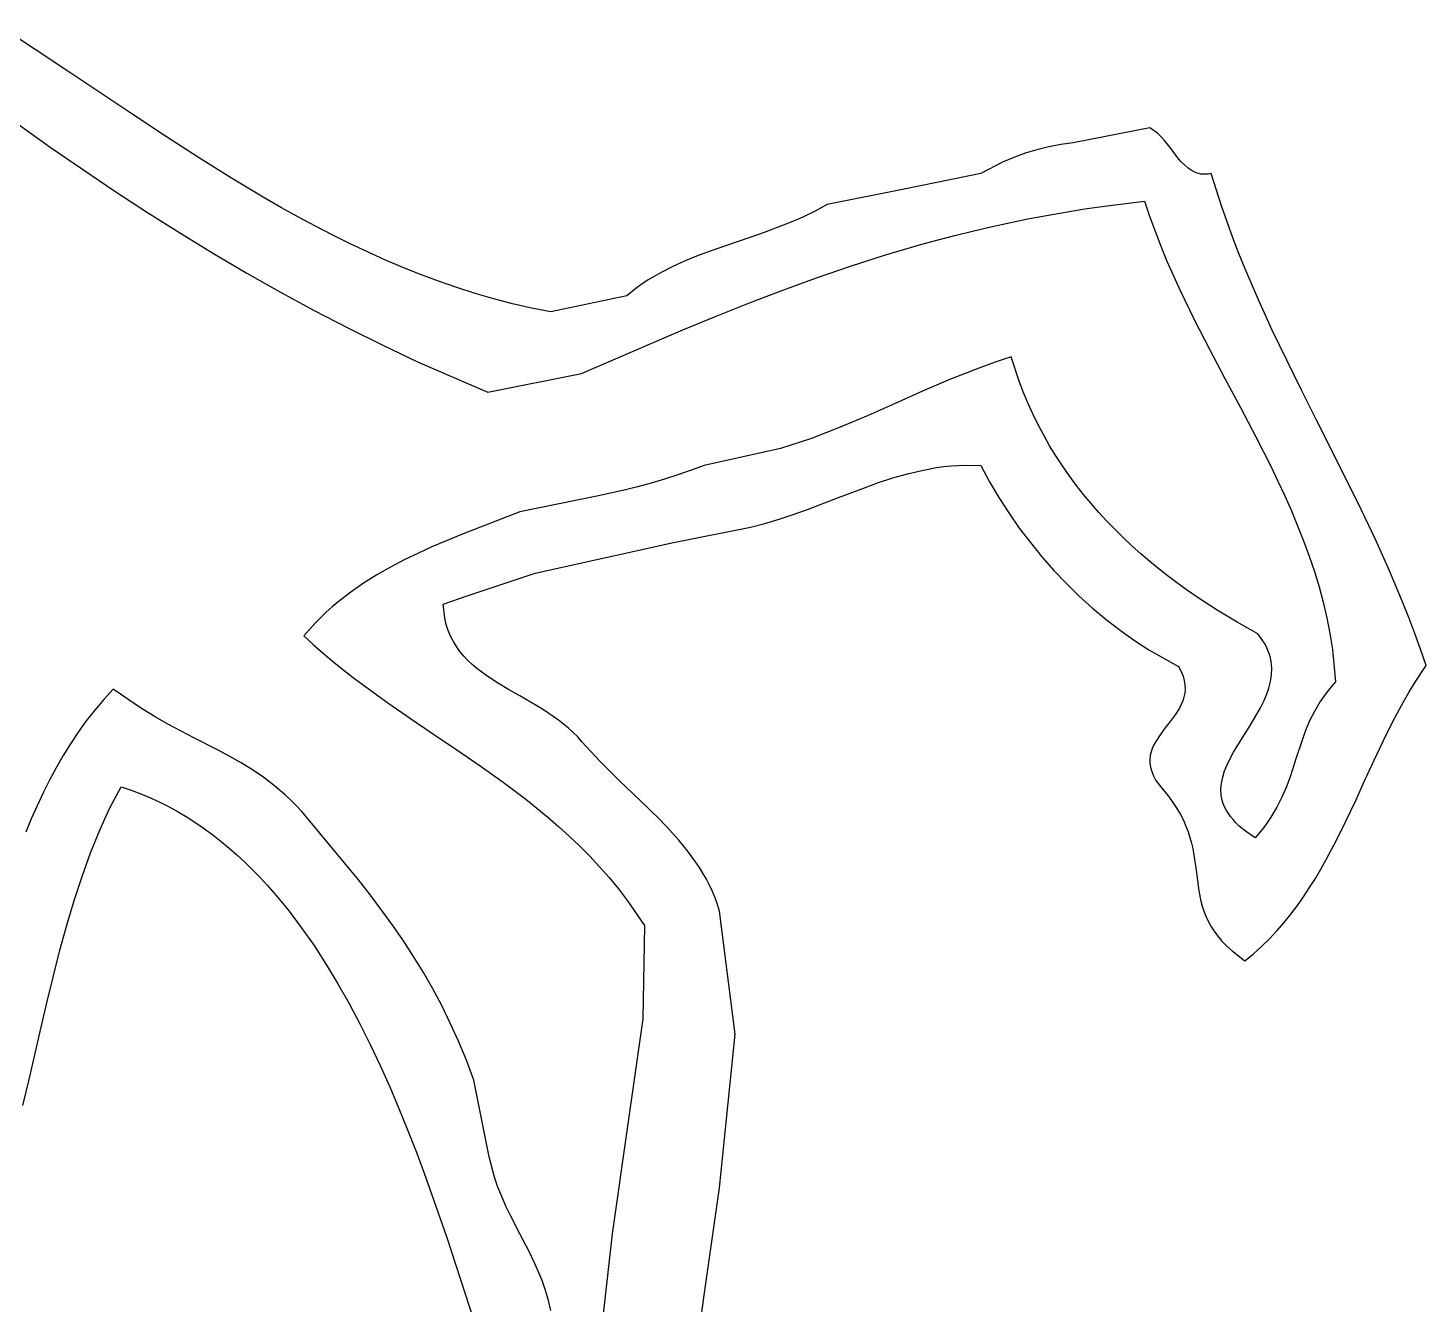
# Model space of a CAD drawing. Extents: x -38.8 to 24, y -17.1 to 3.4.
# Drawn here: x -34.917 to -34.007, y 0.156 to 0.986 of the extents above; entities that cross this region are included whole.
import ezdxf

# ---------------------------------------------------------------- set-up
doc = ezdxf.new("R2010")
doc.units = 0

msp = doc.modelspace()

# ---------------------------------------------------------------- linework, layer by layer
at = {"color": 7, "linetype": 'CONTINUOUS'}
for p, q in [((-34.890824, 0.958219), (-34.933322, 0.986262)), ((-34.84842, 0.929841), (-34.890824, 0.958219)), ((-34.827144, 0.915799), (-34.84842, 0.929841)), ((-34.923089, 0.923564), (-34.902214, 0.908763)), ((-34.186501, 0.921313), (-34.236435, 0.911447)), ((-34.18139, 0.91778), (-34.186501, 0.921313)), ((-34.805761, 0.902001), (-34.827144, 0.915799)), ((-34.244336, 0.910413), (-34.252167, 0.908946)), ((-34.236435, 0.911447), (-34.244336, 0.910413)), ((-34.17906, 0.915504), (-34.18139, 0.91778)), ((-34.176836, 0.912989), (-34.17906, 0.915504)), ((-34.172575, 0.90754), (-34.176836, 0.912989)), ((-34.902214, 0.908763), (-34.88122, 0.894262)), ((-34.784227, 0.888555), (-34.805761, 0.902001)), ((-34.275018, 0.902015), (-34.282346, 0.898887)), ((-34.267531, 0.904739), (-34.275018, 0.902015)), ((-34.259906, 0.907052), (-34.267531, 0.904739)), ((-34.252167, 0.908946), (-34.259906, 0.907052)), ((-34.168344, 0.902036), (-34.172575, 0.90754)), ((-34.166157, 0.899451), (-34.168344, 0.902036)), ((-34.88122, 0.894262), (-34.860102, 0.880076)), ((-34.282346, 0.898887), (-34.296435, 0.891447)), ((-34.163878, 0.897077), (-34.166157, 0.899451)), ((-34.161476, 0.89499), (-34.163878, 0.897077)), ((-34.158916, 0.893265), (-34.161476, 0.89499)), ((-34.156165, 0.891977), (-34.158916, 0.893265)), ((-34.154708, 0.89152), (-34.156165, 0.891977)), ((-34.762499, 0.875572), (-34.784227, 0.888555)), ((-34.296435, 0.891447), (-34.346435, 0.881447)), ((-34.153192, 0.891201), (-34.154708, 0.89152)), ((-34.151611, 0.891028), (-34.153192, 0.891201)), ((-34.149962, 0.891012), (-34.151611, 0.891028)), ((-34.148241, 0.891161), (-34.149962, 0.891012)), ((-34.146444, 0.891485), (-34.148241, 0.891161)), ((-34.139788, 0.870426), (-34.146444, 0.891485)), ((-34.860102, 0.880076), (-34.83885, 0.86622)), ((-34.751548, 0.869287), (-34.762499, 0.875572)), ((-34.346435, 0.881447), (-34.396435, 0.871447)), ((-34.83885, 0.86622), (-34.817457, 0.852709)), ((-34.740532, 0.86316), (-34.751548, 0.869287)), ((-34.404216, 0.867132), (-34.412252, 0.863218)), ((-34.396435, 0.871447), (-34.404216, 0.867132)), ((-34.253667, 0.864278), (-34.241259, 0.86645)), ((-34.241259, 0.86645), (-34.228678, 0.868463)), ((-34.228678, 0.868463), (-34.215916, 0.870315)), ((-34.215916, 0.870315), (-34.189812, 0.873515)), ((-34.189812, 0.873515), (-34.186583, 0.863688)), ((-34.136175, 0.860048), (-34.139788, 0.870426)), ((-34.729446, 0.857202), (-34.740532, 0.86316)), ((-34.718283, 0.851428), (-34.729446, 0.857202)), ((-34.428916, 0.856319), (-34.437455, 0.853197)), ((-34.4205, 0.859636), (-34.428916, 0.856319)), ((-34.412252, 0.863218), (-34.4205, 0.859636)), ((-34.301758, 0.8541), (-34.289949, 0.85686)), ((-34.289949, 0.85686), (-34.278003, 0.85948)), ((-34.278003, 0.85948), (-34.265913, 0.861954)), ((-34.265913, 0.861954), (-34.253667, 0.864278)), ((-34.186583, 0.863688), (-34.183067, 0.853918)), ((-34.132387, 0.849761), (-34.136175, 0.860048)), ((-34.817457, 0.852709), (-34.795917, 0.839558)), ((-34.70704, 0.845852), (-34.718283, 0.851428)), ((-34.446073, 0.8502), (-34.463372, 0.844309)), ((-34.437455, 0.853197), (-34.446073, 0.8502)), ((-34.336458, 0.845017), (-34.325004, 0.848175)), ((-34.325004, 0.848175), (-34.31344, 0.851204)), ((-34.31344, 0.851204), (-34.301758, 0.8541)), ((-34.183067, 0.853918), (-34.179288, 0.8442)), ((-34.128437, 0.839559), (-34.132387, 0.849761)), ((-34.795917, 0.839558), (-34.774221, 0.826783)), ((-34.69571, 0.840486), (-34.70704, 0.845852)), ((-34.684287, 0.835346), (-34.69571, 0.840486)), ((-34.480458, 0.838096), (-34.488811, 0.834696)), ((-34.471963, 0.841278), (-34.480458, 0.838096)), ((-34.463372, 0.844309), (-34.471963, 0.841278)), ((-34.381361, 0.831191), (-34.359074, 0.838335)), ((-34.359074, 0.838335), (-34.336458, 0.845017)), ((-34.179288, 0.8442), (-34.175272, 0.834527)), ((-34.124339, 0.829435), (-34.128437, 0.839559)), ((-34.672767, 0.830444), (-34.684287, 0.835346)), ((-34.661144, 0.825793), (-34.672767, 0.830444)), ((-34.49698, 0.831009), (-34.504918, 0.826965)), ((-34.488811, 0.834696), (-34.49698, 0.831009)), ((-34.40339, 0.823618), (-34.381361, 0.831191)), ((-34.175272, 0.834527), (-34.171041, 0.824894)), ((-34.115745, 0.809394), (-34.124339, 0.829435)), ((-34.774221, 0.826783), (-34.752363, 0.814398)), ((-34.649412, 0.821409), (-34.661144, 0.825793)), ((-34.637566, 0.817304), (-34.649412, 0.821409)), ((-34.5163, 0.820082), (-34.519931, 0.817534)), ((-34.512584, 0.822497), (-34.5163, 0.820082)), ((-34.504918, 0.826965), (-34.512584, 0.822497)), ((-34.425234, 0.81565), (-34.40339, 0.823618)), ((-34.171041, 0.824894), (-34.166622, 0.815297)), ((-34.752363, 0.814398), (-34.730335, 0.802419)), ((-34.6256, 0.813492), (-34.637566, 0.817304)), ((-34.61351, 0.809987), (-34.6256, 0.813492)), ((-34.601289, 0.806802), (-34.61351, 0.809987)), ((-34.526917, 0.812009), (-34.576435, 0.801447)), ((-34.519931, 0.817534), (-34.526917, 0.812009)), ((-34.446965, 0.807322), (-34.425234, 0.81565)), ((-34.166622, 0.815297), (-34.157315, 0.796188)), ((-34.730335, 0.802419), (-34.70813, 0.79086)), ((-34.588933, 0.80395), (-34.601289, 0.806802)), ((-34.576435, 0.801447), (-34.588933, 0.80395)), ((-34.468654, 0.798666), (-34.446965, 0.807322)), ((-34.106707, 0.789584), (-34.115745, 0.809394)), ((-34.490373, 0.789717), (-34.468654, 0.798666)), ((-34.157315, 0.796188), (-34.147545, 0.777156)), ((-34.70813, 0.79086), (-34.685739, 0.779736)), ((-34.512195, 0.780508), (-34.490373, 0.789717)), ((-34.097324, 0.769951), (-34.106707, 0.789584)), ((-34.685739, 0.779736), (-34.663157, 0.769064)), ((-34.556435, 0.761447), (-34.512195, 0.780508)), ((-34.147545, 0.777156), (-34.13751, 0.75816)), ((-34.663157, 0.769064), (-34.617386, 0.74913)), ((-34.297054, 0.765163), (-34.306734, 0.761438)), ((-34.287057, 0.768771), (-34.297054, 0.765163)), ((-34.27669, 0.772241), (-34.287057, 0.768771)), ((-34.271751, 0.756934), (-34.27669, 0.772241)), ((-34.087697, 0.750439), (-34.097324, 0.769951)), ((-34.617386, 0.74913), (-34.556435, 0.761447)), ((-34.316147, 0.757618), (-34.334373, 0.749785)), ((-34.306734, 0.761438), (-34.316147, 0.757618)), ((-34.268937, 0.749494), (-34.271751, 0.756934)), ((-34.13751, 0.75816), (-34.127405, 0.739155)), ((-34.334373, 0.749785), (-34.352141, 0.741842)), ((-34.265901, 0.742194), (-34.268937, 0.749494)), ((-34.077926, 0.730996), (-34.087697, 0.750439)), ((-34.352141, 0.741842), (-34.369857, 0.733968)), ((-34.26265, 0.735034), (-34.265901, 0.742194)), ((-34.127405, 0.739155), (-34.117426, 0.720101)), ((-34.369857, 0.733968), (-34.387929, 0.726341)), ((-34.25919, 0.728014), (-34.26265, 0.735034)), ((-34.058355, 0.692096), (-34.077926, 0.730996)), ((-34.406762, 0.719138), (-34.426764, 0.71254)), ((-34.397225, 0.722675), (-34.406762, 0.719138)), ((-34.387929, 0.726341), (-34.397225, 0.722675)), ((-34.255526, 0.721132), (-34.25919, 0.728014)), ((-34.251666, 0.714389), (-34.255526, 0.721132)), ((-34.117426, 0.720101), (-34.10777, 0.700955)), ((-34.426764, 0.71254), (-34.476435, 0.701447)), ((-34.247616, 0.707782), (-34.251666, 0.714389)), ((-34.476435, 0.701447), (-34.485007, 0.698362)), ((-34.325381, 0.700087), (-34.320616, 0.700743)), ((-34.320616, 0.700743), (-34.315832, 0.701241)), ((-34.315832, 0.701241), (-34.311028, 0.701568)), ((-34.311028, 0.701568), (-34.306202, 0.701714)), ((-34.306202, 0.701714), (-34.296484, 0.701422)), ((-34.296484, 0.701422), (-34.290798, 0.690915)), ((-34.243381, 0.701312), (-34.247616, 0.707782)), ((-34.238968, 0.694978), (-34.243381, 0.701312)), ((-34.10777, 0.700955), (-34.103124, 0.691333)), ((-34.502319, 0.692689), (-34.511053, 0.690102)), ((-34.493636, 0.695442), (-34.502319, 0.692689)), ((-34.485007, 0.698362), (-34.493636, 0.695442)), ((-34.362962, 0.690347), (-34.35364, 0.693382)), ((-34.35364, 0.693382), (-34.344276, 0.696073)), ((-34.344276, 0.696073), (-34.334859, 0.698336)), ((-34.334859, 0.698336), (-34.325381, 0.700087)), ((-34.234383, 0.688778), (-34.238968, 0.694978)), ((-34.048756, 0.67253), (-34.058355, 0.692096)), ((-34.528661, 0.685435), (-34.546435, 0.681447)), ((-34.519834, 0.687684), (-34.528661, 0.685435)), ((-34.511053, 0.690102), (-34.519834, 0.687684)), ((-34.390759, 0.680021), (-34.372249, 0.687053)), ((-34.372249, 0.687053), (-34.362962, 0.690347)), ((-34.290798, 0.690915), (-34.28471, 0.680633)), ((-34.229632, 0.682713), (-34.234383, 0.688778)), ((-34.224722, 0.676781), (-34.229632, 0.682713)), ((-34.103124, 0.691333), (-34.098632, 0.681673)), ((-34.546435, 0.681447), (-34.596435, 0.671447)), ((-34.409244, 0.67296), (-34.390759, 0.680021)), ((-34.28471, 0.680633), (-34.278237, 0.670595)), ((-34.219658, 0.670982), (-34.224722, 0.676781)), ((-34.098632, 0.681673), (-34.094319, 0.671968)), ((-34.596435, 0.671447), (-34.634405, 0.656532)), ((-34.437087, 0.663789), (-34.427778, 0.666544)), ((-34.427778, 0.666544), (-34.4185, 0.66963)), ((-34.4185, 0.66963), (-34.409244, 0.67296)), ((-34.278237, 0.670595), (-34.2714, 0.660819)), ((-34.214447, 0.665315), (-34.219658, 0.670982)), ((-34.209096, 0.659779), (-34.214447, 0.665315)), ((-34.094319, 0.671968), (-34.090209, 0.662214)), ((-34.039416, 0.652816), (-34.048756, 0.67253)), ((-34.634405, 0.656532), (-34.643871, 0.652675)), ((-34.496435, 0.651447), (-34.446435, 0.661447)), ((-34.446435, 0.661447), (-34.437087, 0.663789)), ((-34.2714, 0.660819), (-34.264215, 0.651323)), ((-34.20361, 0.654374), (-34.209096, 0.659779)), ((-34.090209, 0.662214), (-34.086326, 0.652405)), ((-34.653269, 0.648675), (-34.662569, 0.644486)), ((-34.643871, 0.652675), (-34.653269, 0.648675)), ((-34.586435, 0.631447), (-34.496435, 0.651447)), ((-34.264215, 0.651323), (-34.256703, 0.642127)), ((-34.197995, 0.649099), (-34.20361, 0.654374)), ((-34.192258, 0.643952), (-34.197995, 0.649099)), ((-34.086326, 0.652405), (-34.082696, 0.642535)), ((-34.030434, 0.632897), (-34.039416, 0.652816)), ((-34.671744, 0.640062), (-34.680763, 0.635358)), ((-34.662569, 0.644486), (-34.671744, 0.640062)), ((-34.256703, 0.642127), (-34.248882, 0.63325)), ((-34.186405, 0.638934), (-34.192258, 0.643952)), ((-34.180443, 0.634044), (-34.186405, 0.638934)), ((-34.082696, 0.642535), (-34.079343, 0.6326)), ((-34.689598, 0.630328), (-34.698221, 0.624925)), ((-34.680763, 0.635358), (-34.689598, 0.630328)), ((-34.630179, 0.616877), (-34.586435, 0.631447)), ((-34.248882, 0.63325), (-34.24077, 0.624708)), ((-34.174376, 0.62928), (-34.180443, 0.634044)), ((-34.168213, 0.624643), (-34.174376, 0.62928)), ((-34.079343, 0.6326), (-34.07629, 0.622594)), ((-34.021912, 0.612721), (-34.030434, 0.632897)), ((-34.706601, 0.619105), (-34.714711, 0.61282)), ((-34.698221, 0.624925), (-34.706601, 0.619105)), ((-34.24077, 0.624708), (-34.232387, 0.616522)), ((-34.161958, 0.620131), (-34.168213, 0.624643)), ((-34.155618, 0.615743), (-34.161958, 0.620131)), ((-34.07629, 0.622594), (-34.073564, 0.612512)), ((-34.714711, 0.61282), (-34.718655, 0.60949)), ((-34.646391, 0.611321), (-34.630179, 0.616877)), ((-34.645375, 0.60223), (-34.646391, 0.611321)), ((-34.232387, 0.616522), (-34.223751, 0.60871)), ((-34.142708, 0.60734), (-34.155618, 0.615743)), ((-34.073564, 0.612512), (-34.071187, 0.602349)), ((-34.017854, 0.602519), (-34.021912, 0.612721)), ((-34.726305, 0.602424), (-34.730003, 0.598677)), ((-34.722521, 0.606026), (-34.726305, 0.602424)), ((-34.718655, 0.60949), (-34.722521, 0.606026)), ((-34.644397, 0.598063), (-34.645375, 0.60223)), ((-34.223751, 0.60871), (-34.21488, 0.601291)), ((-34.21488, 0.601291), (-34.205794, 0.594283)), ((-34.129533, 0.599426), (-34.142708, 0.60734)), ((-34.071187, 0.602349), (-34.069186, 0.592098)), ((-34.013949, 0.592232), (-34.017854, 0.602519)), ((-34.730003, 0.598677), (-34.737127, 0.590726)), ((-34.643127, 0.594129), (-34.644397, 0.598063)), ((-34.641582, 0.590415), (-34.643127, 0.594129)), ((-34.205794, 0.594283), (-34.196512, 0.587705)), ((-34.116143, 0.591995), (-34.129533, 0.599426)), ((-34.112819, 0.587441), (-34.116143, 0.591995)), ((-34.069186, 0.592098), (-34.067584, 0.581756)), ((-34.010209, 0.581854), (-34.013949, 0.592232)), ((-34.737127, 0.590726), (-34.730815, 0.584837)), ((-34.730815, 0.584837), (-34.724323, 0.579098)), ((-34.639778, 0.586906), (-34.641582, 0.590415)), ((-34.637732, 0.583589), (-34.639778, 0.586906)), ((-34.63546, 0.580449), (-34.637732, 0.583589)), ((-34.196512, 0.587705), (-34.187051, 0.581575)), ((-34.111465, 0.585178), (-34.112819, 0.587441)), ((-34.110307, 0.582924), (-34.111465, 0.585178)), ((-34.109336, 0.58068), (-34.110307, 0.582924)), ((-34.724323, 0.579098), (-34.717665, 0.573494)), ((-34.717665, 0.573494), (-34.710856, 0.56801)), ((-34.632979, 0.577472), (-34.63546, 0.580449)), ((-34.630305, 0.574645), (-34.632979, 0.577472)), ((-34.627455, 0.571953), (-34.630305, 0.574645)), ((-34.187051, 0.581575), (-34.167671, 0.570735)), ((-34.108546, 0.578444), (-34.109336, 0.58068)), ((-34.107929, 0.576218), (-34.108546, 0.578444)), ((-34.107478, 0.574), (-34.107929, 0.576218)), ((-34.107185, 0.57179), (-34.107478, 0.574)), ((-34.067584, 0.581756), (-34.065675, 0.560773)), ((-34.006646, 0.571377), (-34.010209, 0.581854)), ((-34.710856, 0.56801), (-34.703909, 0.562631)), ((-34.624445, 0.569382), (-34.627455, 0.571953)), ((-34.621292, 0.566918), (-34.624445, 0.569382)), ((-34.618012, 0.564547), (-34.621292, 0.566918)), ((-34.611137, 0.560027), (-34.618012, 0.564547)), ((-34.167671, 0.570735), (-34.166016, 0.567529)), ((-34.166016, 0.567529), (-34.164802, 0.564457)), ((-34.164802, 0.564457), (-34.163999, 0.56151)), ((-34.107834, 0.560867), (-34.107181, 0.565212)), ((-34.107043, 0.569589), (-34.107185, 0.57179)), ((-34.107181, 0.565212), (-34.107043, 0.569589)), ((-34.014252, 0.559781), (-34.006646, 0.571377)), ((-34.861143, 0.555961), (-34.867294, 0.549273)), ((-34.8427, 0.543243), (-34.861143, 0.555961)), ((-34.703909, 0.562631), (-34.696839, 0.557341)), ((-34.696839, 0.557341), (-34.682383, 0.546972)), ((-34.603952, 0.555711), (-34.611137, 0.560027)), ((-34.59659, 0.551486), (-34.603952, 0.555711)), ((-34.163999, 0.56151), (-34.163574, 0.558678)), ((-34.163496, 0.555954), (-34.163735, 0.553329)), ((-34.163574, 0.558678), (-34.163496, 0.555954)), ((-34.110446, 0.552268), (-34.108942, 0.556553)), ((-34.108942, 0.556553), (-34.107834, 0.560867)), ((-34.068475, 0.557495), (-34.071042, 0.554246)), ((-34.065675, 0.560773), (-34.068475, 0.557495)), ((-34.017847, 0.553804), (-34.014252, 0.559781)), ((-34.867294, 0.549273), (-34.873148, 0.54236)), ((-34.682383, 0.546972), (-34.6676, 0.536781)), ((-34.589182, 0.54724), (-34.59659, 0.551486)), ((-34.58186, 0.54286), (-34.589182, 0.54724)), ((-34.165033, 0.548336), (-34.16603, 0.545951)), ((-34.164257, 0.550792), (-34.165033, 0.548336)), ((-34.163735, 0.553329), (-34.164257, 0.550792)), ((-34.114403, 0.543783), (-34.112286, 0.548012)), ((-34.112286, 0.548012), (-34.110446, 0.552268)), ((-34.075541, 0.547824), (-34.079299, 0.54149)), ((-34.073392, 0.551023), (-34.075541, 0.547824)), ((-34.071042, 0.554246), (-34.073392, 0.551023)), ((-34.027964, 0.535287), (-34.021322, 0.547722)), ((-34.021322, 0.547722), (-34.017847, 0.553804)), ((-34.873148, 0.54236), (-34.878718, 0.535232)), ((-34.833862, 0.537862), (-34.8427, 0.543243)), ((-34.825261, 0.532982), (-34.833862, 0.537862)), ((-34.574756, 0.538233), (-34.58186, 0.54286)), ((-34.571327, 0.535792), (-34.574756, 0.538233)), ((-34.170035, 0.539136), (-34.173236, 0.534787)), ((-34.167217, 0.543629), (-34.170035, 0.539136)), ((-34.16603, 0.545951), (-34.167217, 0.543629)), ((-34.121825, 0.531248), (-34.116738, 0.53958)), ((-34.116738, 0.53958), (-34.114403, 0.543783)), ((-34.079299, 0.54149), (-34.082441, 0.535227)), ((-34.884016, 0.527898), (-34.889055, 0.520367)), ((-34.878718, 0.535232), (-34.884016, 0.527898)), ((-34.816881, 0.528491), (-34.825261, 0.532982)), ((-34.808709, 0.524277), (-34.816881, 0.528491)), ((-34.6676, 0.536781), (-34.652603, 0.526648)), ((-34.568002, 0.533248), (-34.571327, 0.535792)), ((-34.564797, 0.530585), (-34.568002, 0.533248)), ((-34.561729, 0.527791), (-34.564797, 0.530585)), ((-34.176568, 0.530509), (-34.17978, 0.526232)), ((-34.173236, 0.534787), (-34.176568, 0.530509)), ((-34.127071, 0.523007), (-34.121825, 0.531248)), ((-34.085093, 0.529016), (-34.08738, 0.522841)), ((-34.082441, 0.535227), (-34.085093, 0.529016)), ((-34.034287, 0.522564), (-34.027964, 0.535287)), ((-34.889055, 0.520367), (-34.893847, 0.512648)), ((-34.792928, 0.516224), (-34.808709, 0.524277)), ((-34.652603, 0.526648), (-34.637503, 0.516453)), ((-34.558815, 0.524851), (-34.561729, 0.527791)), ((-34.55607, 0.521751), (-34.558815, 0.524851)), ((-34.544312, 0.508779), (-34.55607, 0.521751)), ((-34.183819, 0.519661), (-34.184833, 0.517394)), ((-34.182618, 0.521884), (-34.183819, 0.519661)), ((-34.17978, 0.526232), (-34.182618, 0.521884)), ((-34.132001, 0.514847), (-34.127071, 0.523007)), ((-34.08738, 0.522841), (-34.091362, 0.510528)), ((-34.040399, 0.50964), (-34.034287, 0.522564)), ((-34.893847, 0.512648), (-34.898403, 0.504749)), ((-34.785291, 0.512161), (-34.792928, 0.516224)), ((-34.777803, 0.507922), (-34.785291, 0.512161)), ((-34.637503, 0.516453), (-34.622412, 0.506077)), ((-34.186172, 0.51269), (-34.186435, 0.510235)), ((-34.186435, 0.510235), (-34.186384, 0.507701)), ((-34.185628, 0.515073), (-34.186172, 0.51269)), ((-34.184833, 0.517394), (-34.185628, 0.515073)), ((-34.136142, 0.506759), (-34.1342, 0.510794)), ((-34.1342, 0.510794), (-34.132001, 0.514847)), ((-34.091362, 0.510528), (-34.093309, 0.504355)), ((-34.046407, 0.496602), (-34.040399, 0.50964)), ((-34.898403, 0.504749), (-34.902736, 0.49668)), ((-34.77045, 0.503396), (-34.777803, 0.507922)), ((-34.763217, 0.498468), (-34.77045, 0.503396)), ((-34.622412, 0.506077), (-34.607442, 0.495397)), ((-34.538022, 0.502462), (-34.544312, 0.508779)), ((-34.531554, 0.496207), (-34.538022, 0.502462)), ((-34.186384, 0.507701), (-34.185988, 0.505077)), ((-34.185988, 0.505077), (-34.185216, 0.502356)), ((-34.185216, 0.502356), (-34.184037, 0.499527)), ((-34.139019, 0.498733), (-34.137768, 0.502739)), ((-34.137768, 0.502739), (-34.136142, 0.506759)), ((-34.093309, 0.504355), (-34.095394, 0.498149)), ((-34.902736, 0.49668), (-34.906859, 0.488449)), ((-34.863301, 0.47862), (-34.856108, 0.492468)), ((-34.856108, 0.492468), (-34.849601, 0.490251)), ((-34.75609, 0.493027), (-34.763217, 0.498468)), ((-34.749054, 0.48696), (-34.75609, 0.493027)), ((-34.607442, 0.495397), (-34.592705, 0.484295)), ((-34.518376, 0.483719), (-34.531554, 0.496207)), ((-34.184037, 0.499527), (-34.182418, 0.496583)), ((-34.182418, 0.496583), (-34.177738, 0.490311)), ((-34.140157, 0.490761), (-34.139835, 0.494741)), ((-34.139835, 0.494741), (-34.139019, 0.498733)), ((-34.097742, 0.49189), (-34.100479, 0.485563)), ((-34.095394, 0.498149), (-34.097742, 0.49189)), ((-34.052419, 0.483536), (-34.046407, 0.496602)), ((-34.906859, 0.488449), (-34.910783, 0.480066)), ((-34.849601, 0.490251), (-34.843217, 0.487815)), ((-34.843217, 0.487815), (-34.836954, 0.485165)), ((-34.836954, 0.485165), (-34.83081, 0.482306)), ((-34.745565, 0.483656), (-34.749054, 0.48696)), ((-34.742094, 0.480153), (-34.745565, 0.483656)), ((-34.592705, 0.484295), (-34.585459, 0.478548)), ((-34.51181, 0.477407), (-34.518376, 0.483719)), ((-34.177738, 0.490311), (-34.17438, 0.486252)), ((-34.17438, 0.486252), (-34.171419, 0.482254)), ((-34.139925, 0.486792), (-34.140157, 0.490761)), ((-34.139584, 0.484811), (-34.139925, 0.486792)), ((-34.139081, 0.482833), (-34.139584, 0.484811)), ((-34.138411, 0.480856), (-34.139081, 0.482833)), ((-34.100479, 0.485563), (-34.103731, 0.47915)), ((-34.058545, 0.470531), (-34.052419, 0.483536)), ((-34.910783, 0.480066), (-34.914521, 0.471539)), ((-34.866663, 0.47149), (-34.863301, 0.47862)), ((-34.83081, 0.482306), (-34.824784, 0.479243)), ((-34.824784, 0.479243), (-34.818874, 0.475981)), ((-34.818874, 0.475981), (-34.813078, 0.472525)), ((-34.738639, 0.476437), (-34.742094, 0.480153)), ((-34.735197, 0.472494), (-34.738639, 0.476437)), ((-34.585459, 0.478548), (-34.578313, 0.47265)), ((-34.505356, 0.470998), (-34.51181, 0.477407)), ((-34.171419, 0.482254), (-34.168825, 0.478313)), ((-34.168825, 0.478313), (-34.166569, 0.474428)), ((-34.166569, 0.474428), (-34.164624, 0.470597)), ((-34.137565, 0.478882), (-34.138411, 0.480856)), ((-34.136537, 0.47691), (-34.137565, 0.478882)), ((-34.135318, 0.474939), (-34.136537, 0.47691)), ((-34.133902, 0.47297), (-34.135318, 0.474939)), ((-34.103731, 0.47915), (-34.107623, 0.472633)), ((-34.914521, 0.471539), (-34.918084, 0.462877)), ((-34.872961, 0.456851), (-34.869881, 0.464232)), ((-34.869881, 0.464232), (-34.866663, 0.47149)), ((-34.813078, 0.472525), (-34.807395, 0.468881)), ((-34.807395, 0.468881), (-34.801824, 0.465053)), ((-34.801824, 0.465053), (-34.796361, 0.461046)), ((-34.701401, 0.431629), (-34.735197, 0.472494)), ((-34.578313, 0.47265), (-34.571282, 0.466586)), ((-34.571282, 0.466586), (-34.564378, 0.460342)), ((-34.499086, 0.464451), (-34.505356, 0.470998)), ((-34.493073, 0.457727), (-34.499086, 0.464451)), ((-34.164624, 0.470597), (-34.16296, 0.466817)), ((-34.16296, 0.466817), (-34.161548, 0.463086)), ((-34.13228, 0.471002), (-34.133902, 0.47297)), ((-34.130446, 0.469036), (-34.13228, 0.471002)), ((-34.128392, 0.467071), (-34.130446, 0.469036)), ((-34.126111, 0.465107), (-34.128392, 0.467071)), ((-34.123595, 0.463143), (-34.126111, 0.465107)), ((-34.11228, 0.465995), (-34.11783, 0.459218)), ((-34.109848, 0.46933), (-34.11228, 0.465995)), ((-34.107623, 0.472633), (-34.109848, 0.46933)), ((-34.064891, 0.457672), (-34.058545, 0.470531)), ((-34.875911, 0.449354), (-34.872961, 0.456851)), ((-34.796361, 0.461046), (-34.791007, 0.456866)), ((-34.791007, 0.456866), (-34.785759, 0.452517)), ((-34.564378, 0.460342), (-34.557617, 0.453901)), ((-34.487389, 0.450787), (-34.493073, 0.457727)), ((-34.161548, 0.463086), (-34.160361, 0.459402)), ((-34.160361, 0.459402), (-34.159369, 0.455762)), ((-34.159369, 0.455762), (-34.158544, 0.452164)), ((-34.11783, 0.459218), (-34.123595, 0.463143)), ((-34.071566, 0.445046), (-34.064891, 0.457672)), ((-34.881457, 0.434039), (-34.875911, 0.449354)), ((-34.785759, 0.452517), (-34.780616, 0.448005)), ((-34.780616, 0.448005), (-34.775575, 0.443335)), ((-34.557617, 0.453901), (-34.551011, 0.44725)), ((-34.551011, 0.44725), (-34.544576, 0.440372)), ((-34.482106, 0.44359), (-34.487389, 0.450787)), ((-34.158544, 0.452164), (-34.15728, 0.445086)), ((-34.775575, 0.443335), (-34.770636, 0.438512)), ((-34.770636, 0.438512), (-34.765796, 0.433541)), ((-34.544576, 0.440372), (-34.538325, 0.433253)), ((-34.479638, 0.439883), (-34.482106, 0.44359)), ((-34.477297, 0.436097), (-34.479638, 0.439883)), ((-34.15728, 0.445086), (-34.156338, 0.438149)), ((-34.156338, 0.438149), (-34.155491, 0.431336)), ((-34.078678, 0.432742), (-34.075061, 0.438849)), ((-34.075061, 0.438849), (-34.071566, 0.445046)), ((-34.886581, 0.418338), (-34.881457, 0.434039)), ((-34.765796, 0.433541), (-34.761055, 0.428428)), ((-34.761055, 0.428428), (-34.75641, 0.423176)), ((-34.69369, 0.421773), (-34.701401, 0.431629)), ((-34.538325, 0.433253), (-34.532273, 0.425879)), ((-34.475093, 0.432227), (-34.477297, 0.436097)), ((-34.473034, 0.428269), (-34.475093, 0.432227)), ((-34.47113, 0.424216), (-34.473034, 0.428269)), ((-34.155491, 0.431336), (-34.154507, 0.424627)), ((-34.082432, 0.426737), (-34.078678, 0.432742)), ((-34.75641, 0.423176), (-34.751859, 0.417792)), ((-34.686263, 0.411939), (-34.69369, 0.421773)), ((-34.532273, 0.425879), (-34.526432, 0.418233)), ((-34.469389, 0.420065), (-34.47113, 0.424216)), ((-34.467821, 0.41581), (-34.469389, 0.420065)), ((-34.154507, 0.424627), (-34.15316, 0.418006)), ((-34.090402, 0.415077), (-34.086335, 0.420845)), ((-34.086335, 0.420845), (-34.082432, 0.426737)), ((-34.891347, 0.402302), (-34.886581, 0.418338)), ((-34.751859, 0.417792), (-34.747402, 0.41228)), ((-34.747402, 0.41228), (-34.73876, 0.400893)), ((-34.679114, 0.402067), (-34.686263, 0.411939)), ((-34.526432, 0.418233), (-34.515443, 0.402068)), ((-34.466435, 0.411447), (-34.467821, 0.41581)), ((-34.456435, 0.331447), (-34.466435, 0.411447)), ((-34.15316, 0.418006), (-34.152277, 0.414722)), ((-34.152277, 0.414722), (-34.151218, 0.411452)), ((-34.151218, 0.411452), (-34.149953, 0.408196)), ((-34.094645, 0.409444), (-34.090402, 0.415077)), ((-34.895818, 0.385983), (-34.891347, 0.402302)), ((-34.73876, 0.400893), (-34.730471, 0.389058)), ((-34.67224, 0.392096), (-34.679114, 0.402067)), ((-34.515443, 0.402068), (-34.516435, 0.341447)), ((-34.149953, 0.408196), (-34.148453, 0.40495)), ((-34.148453, 0.40495), (-34.14669, 0.401711)), ((-34.14669, 0.401711), (-34.144635, 0.398479)), ((-34.103716, 0.398624), (-34.099079, 0.403956)), ((-34.099079, 0.403956), (-34.094645, 0.409444)), ((-34.665633, 0.381964), (-34.67224, 0.392096)), ((-34.144635, 0.398479), (-34.14226, 0.39525)), ((-34.14226, 0.39525), (-34.139536, 0.392022)), ((-34.139536, 0.392022), (-34.136434, 0.388794)), ((-34.113657, 0.388473), (-34.108571, 0.39346)), ((-34.108571, 0.39346), (-34.103716, 0.398624)), ((-34.900059, 0.369432), (-34.895818, 0.385983)), ((-34.730471, 0.389058), (-34.722521, 0.376814)), ((-34.136434, 0.388794), (-34.132925, 0.385562)), ((-34.132925, 0.385562), (-34.124575, 0.379078)), ((-34.124575, 0.379078), (-34.118987, 0.383676)), ((-34.118987, 0.383676), (-34.113657, 0.388473)), ((-34.722521, 0.376814), (-34.714898, 0.364202)), ((-34.659289, 0.371612), (-34.665633, 0.381964)), ((-34.904132, 0.3527), (-34.900059, 0.369432)), ((-34.714898, 0.364202), (-34.707588, 0.351263)), ((-34.653202, 0.360977), (-34.659289, 0.371612)), ((-34.647367, 0.35), (-34.653202, 0.360977)), ((-34.908102, 0.33584), (-34.904132, 0.3527)), ((-34.707588, 0.351263), (-34.700578, 0.338038)), ((-34.641778, 0.338619), (-34.647367, 0.35)), ((-34.700578, 0.338038), (-34.693855, 0.324567)), ((-34.63643, 0.326774), (-34.641778, 0.338619)), ((-34.516435, 0.341447), (-34.526435, 0.271447)), ((-34.915987, 0.301939), (-34.908102, 0.33584)), ((-34.466435, 0.231447), (-34.456435, 0.331447)), ((-34.693855, 0.324567), (-34.687406, 0.310892)), ((-34.631317, 0.314404), (-34.63643, 0.326774)), ((-34.687406, 0.310892), (-34.681218, 0.297052)), ((-34.626435, 0.301447), (-34.631317, 0.314404)), ((-34.920029, 0.285002), (-34.915987, 0.301939)), ((-34.616435, 0.251447), (-34.626435, 0.301447)), ((-34.681218, 0.297052), (-34.675278, 0.28309)), ((-34.675278, 0.28309), (-34.669572, 0.269045)), ((-34.669572, 0.269045), (-34.664088, 0.254958)), ((-34.526435, 0.271447), (-34.536435, 0.201447)), ((-34.664088, 0.254958), (-34.658812, 0.24087)), ((-34.613076, 0.238267), (-34.616435, 0.251447)), ((-34.658812, 0.24087), (-34.653731, 0.226822)), ((-34.610839, 0.231908), (-34.613076, 0.238267)), ((-34.60831, 0.22567), (-34.610839, 0.231908)), ((-34.476435, 0.161447), (-34.466435, 0.231447)), ((-34.653731, 0.226822), (-34.644102, 0.199008)), ((-34.605546, 0.21953), (-34.60831, 0.22567)), ((-34.602607, 0.213462), (-34.605546, 0.21953)), ((-34.596435, 0.201447), (-34.602607, 0.213462)), ((-34.590263, 0.189432), (-34.596435, 0.201447)), ((-34.536435, 0.201447), (-34.546435, 0.111447)), ((-34.644102, 0.199008), (-34.618533, 0.12076)), ((-34.587324, 0.183364), (-34.590263, 0.189432)), ((-34.58456, 0.177224), (-34.587324, 0.183364)), ((-34.582031, 0.170986), (-34.58456, 0.177224)), ((-34.579794, 0.164627), (-34.582031, 0.170986)), ((-34.57791, 0.158122), (-34.579794, 0.164627)), ((-34.576435, 0.151447), (-34.57791, 0.158122)), ((-34.488491, 0.072221), (-34.476435, 0.161447))]:
    msp.add_line(p, q, dxfattribs=at)

doc.saveas('drawing.dxf')
